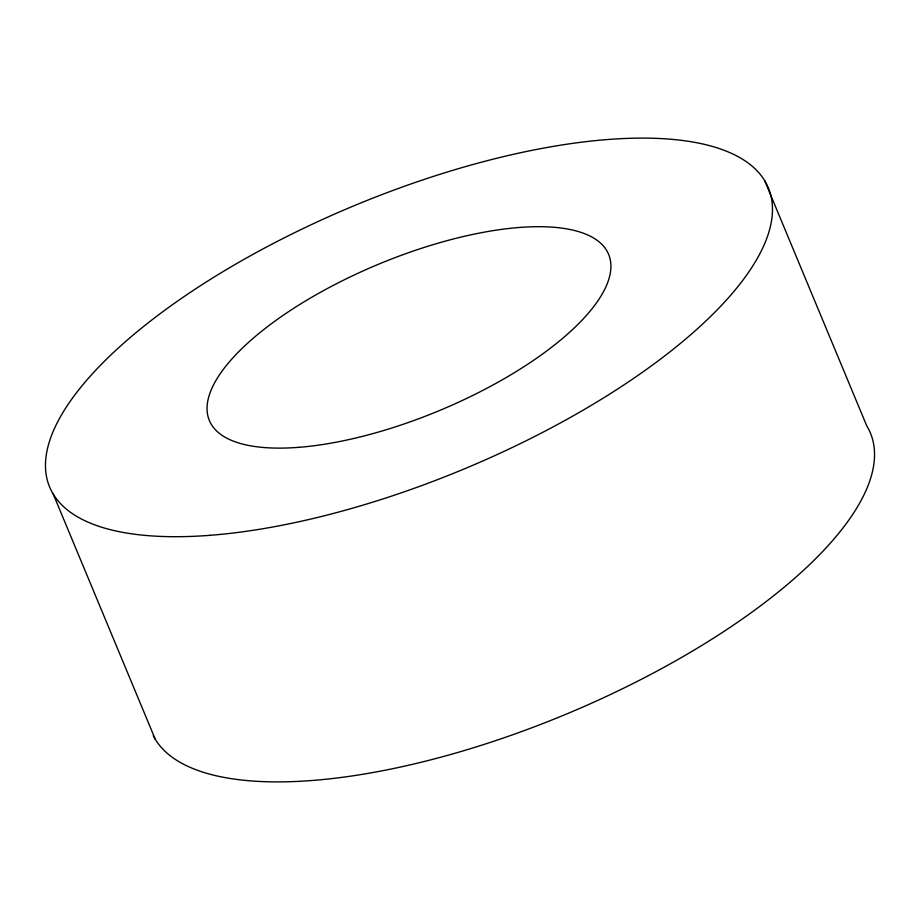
<?xml version="1.0" encoding="UTF-8"?>
<svg xmlns="http://www.w3.org/2000/svg" width="920" height="920" viewBox="0 0 920 920"><rect width="100%" height="100%" fill="white"/><g stroke="black" fill="none" stroke-linecap="round" stroke-linejoin="round"><path stroke-width="1.38" d="M764.704 180.699L866.766 425.891A389.24 142.657 -22.6 0 1 580.692 707.986A389.24 142.657 -22.6 0 1 153.295 735.678M53.233 494.109L155.296 739.3M210.323 535.29A389.24 142.657 -22.6 0 0 771.937 217.913A389.24 142.657 -22.6 0 0 244.651 259.014A389.24 142.657 -22.6 0 0 210.323 535.29M298.609 447.338A216.246 79.258 -22.6 0 0 610.615 271.02A216.246 79.258 -22.6 0 0 317.676 293.859A216.246 79.258 -22.6 0 0 298.609 447.338"/></g></svg>
